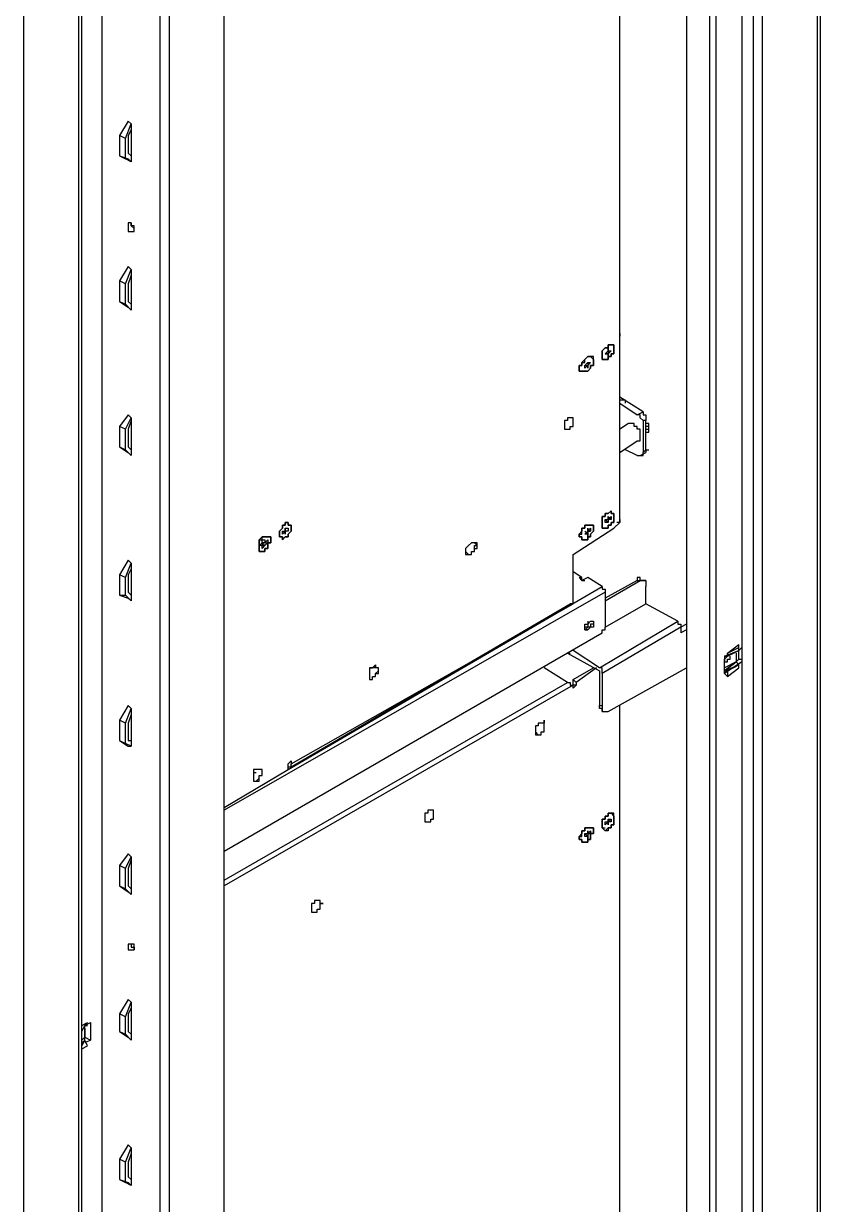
# Model space of a CAD drawing. Header units: millimetres. Extents: x 929 to 1725, y 58 to 532.
# Drawn here: x 1050.56 to 1082.63, y 135.07 to 182.59 of the extents above; entities that cross this region are included whole.
import ezdxf

# ---------------------------------------------------------------- set-up
doc = ezdxf.new("R2010")
doc.units = ezdxf.units.MM
doc.header["$MEASUREMENT"] = 0
doc.layers.add('TT-WIRE-EQPM', color=6, linetype='CONTINUOUS')

msp = doc.modelspace()

# ---------------------------------------------------------------- linework, layer by layer
at = {"layer": 'TT-WIRE-EQPM', "linetype": 'Continuous'}
for points in [[(1082.51726, 93.58065), (1082.51726, 222.91163), (1082.51726, 223.02867), (1082.6343, 223.02867), (1082.6343, 223.02867), (1082.6343, 223.02867), (1082.51726, 223.02867)], [(1082.6343, 93.69769), (1082.6343, 223.02867)], [(1080.29347, 221.62417), (1080.29347, 92.29319)], [(1079.47417, 218.34701), (1079.47417, 95.45332)], [(1079.94234, 95.21923), (1079.94234, 218.58109)], [(1078.4208, 217.7618), (1078.4208, 94.86811)], [(1078.18672, 96.50669), (1078.18672, 216.47434)], [(1077.25038, 216.00618), (1077.25038, 95.92148)], [(1072.68576, 161.2307), (1074.32434, 162.28408), (1074.55843, 162.51816), (1074.55843, 206.99397), (1074.32434, 207.11101), (1072.8028, 206.17468), (1072.8028, 205.9406), (1072.68576, 205.82356), (1072.68576, 205.9406), (1058.64077, 197.86473)], [(1052.90573, 76.60962), (1052.90573, 76.49257), (1052.78869, 76.49257), (1052.78869, 76.49257), (1052.78869, 205.82356)], [(1052.90573, 76.60962), (1052.90573, 205.82356)], [(1058.64077, 85.15365), (1058.64077, 205.23835)], [(1058.64077, 85.15365), (1058.64077, 205.23835)], [(1050.5649, 204.41906), (1050.5649, 75.08808), (1052.78869, 76.49257)], [(1056.41698, 203.95089), (1056.41698, 83.8662)], [(1053.72502, 80.70607), (1053.72502, 203.48272)], [(1056.06585, 83.74915), (1056.06585, 203.71681)], [(1054.77839, 178.6699), (1054.42727, 178.08469)], [(1054.66135, 177.96765), (1054.89544, 178.55286), (1054.77839, 178.6699)], [(1054.89544, 178.31878), (1054.77839, 178.08469)], [(1054.89544, 178.55286), (1054.89544, 178.31878)], [(1054.89544, 178.31878), (1054.89544, 177.2654)], [(1054.89544, 178.20174), (1054.89544, 177.2654)], [(1054.42727, 178.08469), (1054.42727, 177.2654), (1054.66135, 177.14836), (1054.66135, 177.96765), (1054.42727, 178.08469)], [(1054.77839, 178.08469), (1054.77839, 177.38244)], [(1054.42727, 177.2654), (1054.77839, 177.14836), (1054.89544, 177.03132), (1054.66135, 177.14836)], [(1054.77839, 177.38244), (1054.89544, 177.2654)], [(1054.89544, 177.2654), (1054.89544, 177.03132)], [(1055.01248, 174.22232), (1055.01248, 174.22232), (1055.01248, 174.22232), (1055.01248, 174.33936), (1055.01248, 174.33936), (1055.01248, 174.4564), (1055.01248, 174.4564), (1054.89544, 174.4564), (1054.89544, 174.57345), (1054.77839, 174.57345), (1054.77839, 174.4564), (1054.77839, 174.33936), (1054.77839, 174.33936), (1054.77839, 174.33936), (1054.77839, 174.22232), (1054.89544, 174.22232), (1054.89544, 174.22232), (1055.01248, 174.22232)], [(1054.89544, 174.57345), (1054.89544, 174.57345), (1054.89544, 174.4564), (1054.89544, 174.4564), (1055.01248, 174.33936), (1055.01248, 174.33936), (1055.01248, 174.33936)], [(1054.77839, 172.81782), (1054.42727, 172.23261)], [(1054.66135, 172.11557), (1054.89544, 172.70078), (1054.77839, 172.81782)], [(1054.89544, 172.70078), (1054.89544, 172.4667)], [(1054.42727, 172.23261), (1054.42727, 171.41332), (1054.66135, 171.29628), (1054.66135, 172.11557), (1054.42727, 172.23261)], [(1054.89544, 172.4667), (1054.77839, 172.11557)], [(1054.77839, 172.11557), (1054.77839, 171.41332)], [(1054.89544, 172.4667), (1054.89544, 171.29628)], [(1054.89544, 172.34965), (1054.89544, 171.29628)], [(1054.42727, 171.41332), (1054.77839, 171.17924), (1054.89544, 171.0622), (1054.66135, 171.29628)], [(1054.77839, 171.41332), (1054.89544, 171.29628)], [(1054.89544, 171.29628), (1054.89544, 171.0622)], [(1074.55843, 170.12586), (1074.55843, 170.12586), (1074.55843, 170.12586), (1074.55843, 170.00882)], [(1073.85618, 169.07249), (1074.09026, 169.07249), (1074.09026, 169.07249), (1074.09026, 169.07249), (1074.09026, 169.18953), (1074.2073, 169.18953), (1074.2073, 169.18953), (1074.2073, 169.30657), (1074.32434, 169.30657), (1074.32434, 169.30657), (1074.32434, 169.42361), (1074.32434, 169.42361), (1074.32434, 169.54066), (1074.32434, 169.6577), (1074.2073, 169.6577), (1074.09026, 169.6577), (1074.09026, 169.6577), (1074.09026, 169.6577), (1074.09026, 169.54066), (1073.97322, 169.54066), (1073.97322, 169.54066), (1073.97322, 169.54066), (1073.97322, 169.54066), (1073.85618, 169.42361), (1073.85618, 169.42361), (1073.85618, 169.30657), (1073.85618, 169.18953), (1073.85618, 169.07249), (1073.85618, 169.07249), (1073.85618, 169.07249)], [(1074.09026, 169.07249), (1074.09026, 169.07249), (1073.85618, 169.07249), (1073.85618, 169.07249), (1073.85618, 169.18953), (1073.85618, 169.18953), (1073.85618, 169.30657), (1073.85618, 169.30657), (1073.85618, 169.30657), (1073.85618, 169.42361), (1073.85618, 169.42361), (1073.97322, 169.54066), (1073.97322, 169.54066), (1073.97322, 169.54066), (1073.97322, 169.54066), (1074.09026, 169.54066), (1074.09026, 169.6577), (1074.09026, 169.6577)], [(1074.09026, 169.6577), (1074.09026, 169.6577), (1074.2073, 169.6577), (1074.32434, 169.6577), (1074.32434, 169.54066), (1074.32434, 169.54066), (1074.32434, 169.54066), (1074.32434, 169.42361), (1074.32434, 169.42361), (1074.32434, 169.30657), (1074.32434, 169.30657), (1074.2073, 169.30657), (1074.2073, 169.18953), (1074.2073, 169.18953), (1074.2073, 169.18953), (1074.09026, 169.18953), (1074.09026, 169.07249), (1074.09026, 169.07249)], [(1074.2073, 169.6577), (1074.32434, 169.6577)], [(1074.55843, 162.51816), (1074.55843, 170.00882), (1074.55843, 170.00882)], [(1073.03689, 168.60432), (1073.27097, 168.60432), (1073.27097, 168.60432), (1073.27097, 168.60432), (1073.27097, 168.60432), (1073.38801, 168.72136), (1073.38801, 168.72136), (1073.38801, 168.72136), (1073.38801, 168.83841), (1073.50505, 168.83841), (1073.50505, 168.95545), (1073.50505, 169.07249), (1073.50505, 169.18953), (1073.38801, 169.18953), (1073.38801, 169.18953), (1073.27097, 169.18953), (1073.27097, 169.18953), (1073.27097, 169.18953), (1073.15393, 169.07249), (1073.15393, 169.07249), (1073.15393, 169.07249), (1073.03689, 168.95545), (1073.03689, 168.95545), (1073.03689, 168.83841), (1072.91984, 168.83841), (1072.91984, 168.60432), (1073.03689, 168.60432), (1073.03689, 168.60432), (1073.03689, 168.60432), (1073.03689, 168.60432)], [(1073.27097, 168.60432), (1073.27097, 168.60432), (1073.03689, 168.60432), (1073.03689, 168.60432), (1073.03689, 168.60432), (1072.91984, 168.60432), (1072.91984, 168.72136), (1072.91984, 168.83841), (1073.03689, 168.83841), (1073.03689, 168.83841), (1073.03689, 168.95545), (1073.03689, 168.95545), (1073.03689, 168.95545), (1073.15393, 168.95545), (1073.15393, 169.07249), (1073.15393, 169.07249), (1073.27097, 169.18953)], [(1073.27097, 169.18953), (1073.27097, 169.18953), (1073.27097, 169.18953), (1073.38801, 169.18953), (1073.38801, 169.18953), (1073.38801, 169.18953), (1073.50505, 169.07249), (1073.50505, 169.07249), (1073.50505, 168.95545), (1073.50505, 168.95545), (1073.50505, 168.83841), (1073.38801, 168.83841), (1073.38801, 168.72136), (1073.38801, 168.72136), (1073.38801, 168.72136), (1073.27097, 168.60432), (1073.27097, 168.60432), (1073.27097, 168.60432)], [(1074.2073, 169.42361), (1074.2073, 169.42361), (1074.09026, 169.30657), (1074.09026, 169.30657), (1074.09026, 169.18953), (1074.09026, 169.30657), (1073.97322, 169.30657), (1073.97322, 169.30657), (1074.09026, 169.42361), (1074.09026, 169.54066), (1074.09026, 169.54066), (1074.09026, 169.42361), (1074.2073, 169.42361)], [(1073.97322, 169.30657), (1074.09026, 169.30657)], [(1073.97322, 169.30657), (1074.09026, 169.30657)], [(1074.09026, 169.42361), (1074.2073, 169.42361)], [(1074.09026, 169.42361), (1074.09026, 169.42361), (1074.09026, 169.30657)], [(1074.09026, 169.42361), (1074.09026, 169.30657), (1074.09026, 169.30657)], [(1073.38801, 168.95545), (1073.38801, 168.95545), (1073.27097, 168.83841), (1073.27097, 168.72136), (1073.27097, 168.72136), (1073.27097, 168.83841), (1073.15393, 168.72136), (1073.15393, 168.83841), (1073.27097, 168.95545), (1073.27097, 168.95545), (1073.27097, 168.95545), (1073.27097, 168.95545), (1073.38801, 168.95545)], [(1073.15393, 168.83841), (1073.27097, 168.83841)], [(1073.27097, 168.95545), (1073.38801, 168.95545)], [(1073.27097, 168.95545), (1073.27097, 168.95545), (1073.27097, 168.83841)], [(1073.27097, 168.95545), (1073.27097, 168.83841), (1073.27097, 168.72136)], [(1074.55843, 167.31687), (1075.26068, 166.8487), (1075.49476, 166.96574), (1074.55843, 167.55095)], [(1074.79251, 167.31687), (1074.79251, 167.43391), (1074.67547, 167.43391), (1074.67547, 167.43391), (1074.55843, 167.43391), (1074.55843, 167.55095)], [(1054.77839, 166.8487), (1054.42727, 166.38053)], [(1054.66135, 166.26349), (1054.89544, 166.73166), (1054.77839, 166.8487)], [(1075.49476, 166.61462), (1075.49476, 166.61462), (1075.49476, 166.61462), (1075.37772, 166.73166), (1075.37772, 166.73166), (1075.37772, 166.8487), (1075.26068, 166.8487)], [(1075.49476, 166.96574), (1075.49476, 166.96574), (1075.49476, 166.8487), (1075.6118, 166.8487), (1075.6118, 166.8487), (1075.6118, 166.8487), (1075.6118, 166.73166), (1075.6118, 166.73166), (1075.6118, 166.61462)], [(1054.42727, 166.38053), (1054.42727, 165.56124), (1054.66135, 165.4442), (1054.66135, 166.26349), (1054.42727, 166.38053)], [(1054.89544, 166.61462), (1054.77839, 166.26349)], [(1054.89544, 166.73166), (1054.89544, 166.61462)], [(1054.89544, 166.61462), (1054.89544, 165.4442)], [(1054.89544, 166.49757), (1054.89544, 165.4442)], [(1072.33464, 166.26349), (1072.45168, 166.26349), (1072.56872, 166.26349), (1072.56872, 166.38053), (1072.68576, 166.38053), (1072.68576, 166.38053), (1072.68576, 166.38053), (1072.68576, 166.49757), (1072.68576, 166.61462), (1072.68576, 166.61462), (1072.68576, 166.73166), (1072.68576, 166.73166), (1072.68576, 166.73166), (1072.56872, 166.73166), (1072.56872, 166.73166), (1072.45168, 166.73166), (1072.45168, 166.61462), (1072.33464, 166.61462), (1072.33464, 166.61462), (1072.33464, 166.49757), (1072.33464, 166.49757), (1072.33464, 166.38053), (1072.33464, 166.38053), (1072.33464, 166.38053), (1072.33464, 166.26349), (1072.33464, 166.26349)], [(1072.33464, 166.26349), (1072.45168, 166.26349), (1072.45168, 166.26349), (1072.56872, 166.26349), (1072.56872, 166.38053), (1072.56872, 166.38053), (1072.68576, 166.38053), (1072.68576, 166.38053), (1072.68576, 166.49757), (1072.68576, 166.49757), (1072.68576, 166.61462), (1072.68576, 166.61462), (1072.68576, 166.73166), (1072.45168, 166.73166), (1072.45168, 166.61462), (1072.45168, 166.61462), (1072.33464, 166.61462), (1072.33464, 166.61462), (1072.33464, 166.49757), (1072.33464, 166.38053), (1072.33464, 166.38053), (1072.33464, 166.38053), (1072.33464, 166.38053), (1072.33464, 166.26349), (1072.33464, 166.26349)], [(1072.45168, 166.61462), (1072.33464, 166.61462)], [(1074.90955, 166.49757), (1074.55843, 166.26349)], [(1075.14363, 166.49757), (1075.02659, 166.49757), (1075.02659, 166.49757), (1074.90955, 166.49757), (1074.90955, 166.49757)], [(1075.26068, 165.79532), (1075.37772, 165.79532), (1075.37772, 165.79532), (1075.37772, 165.91237), (1075.37772, 165.91237), (1075.37772, 166.02941), (1075.37772, 166.02941), (1075.37772, 166.02941), (1075.37772, 166.26349), (1075.26068, 166.26349), (1075.26068, 166.38053), (1075.26068, 166.38053), (1075.26068, 166.38053), (1075.26068, 166.38053), (1075.14363, 166.38053), (1075.14363, 166.49757), (1075.14363, 166.49757)], [(1075.49476, 166.61462), (1075.49476, 165.32716), (1075.6118, 165.4442), (1075.6118, 166.61462), (1075.49476, 166.61462)], [(1075.6118, 166.14645), (1075.72884, 166.14645), (1075.72884, 166.14645), (1075.72884, 166.26349), (1075.72884, 166.26349), (1075.72884, 166.26349), (1075.72884, 166.38053), (1075.72884, 166.38053), (1075.72884, 166.38053), (1075.72884, 166.38053), (1075.72884, 166.49757), (1075.6118, 166.49757), (1075.6118, 166.49757)], [(1075.6118, 166.14645), (1075.6118, 166.14645), (1075.72884, 166.14645), (1075.72884, 166.26349), (1075.72884, 166.26349), (1075.72884, 166.38053), (1075.6118, 166.38053), (1075.6118, 166.38053), (1075.6118, 166.38053)], [(1054.77839, 166.26349), (1054.77839, 165.56124)], [(1075.6118, 166.26349), (1075.72884, 166.26349)], [(1054.42727, 165.56124), (1054.77839, 165.32716), (1054.89544, 165.21012), (1054.66135, 165.4442)], [(1054.77839, 165.56124), (1054.89544, 165.4442)], [(1054.89544, 165.4442), (1054.89544, 165.21012)], [(1074.55843, 165.32716), (1075.26068, 165.79532)], [(1075.26068, 165.21012), (1074.79251, 165.4442)], [(1075.6118, 165.4442), (1075.72884, 165.4442)], [(1075.6118, 165.4442), (1075.6118, 165.32716), (1075.6118, 165.32716)], [(1075.26068, 165.21012), (1075.37772, 165.21012), (1075.49476, 165.21012), (1075.49476, 165.32716)], [(1075.37772, 165.21012), (1075.6118, 165.32716)], [(1060.9816, 161.93295), (1060.9816, 161.81591), (1060.9816, 161.81591), (1061.09864, 161.93295), (1061.09864, 161.93295), (1061.21568, 161.93295), (1061.21568, 161.93295), (1061.21568, 161.93295), (1061.21568, 162.04999), (1061.21568, 162.04999), (1061.33272, 162.16703), (1061.33272, 162.16703), (1061.33272, 162.28408), (1061.33272, 162.40112), (1061.33272, 162.40112), (1061.21568, 162.40112), (1061.21568, 162.51816), (1061.09864, 162.51816), (1061.09864, 162.40112), (1060.9816, 162.40112), (1060.9816, 162.40112), (1060.9816, 162.28408), (1060.9816, 162.28408), (1060.9816, 162.28408), (1060.86456, 162.16703), (1060.86456, 162.04999), (1060.86456, 162.04999), (1060.86456, 161.93295), (1060.86456, 161.93295), (1060.86456, 161.93295), (1060.9816, 161.93295)], [(1061.09864, 162.40112), (1061.09864, 162.51816), (1061.21568, 162.51816), (1061.21568, 162.40112), (1061.33272, 162.40112), (1061.33272, 162.40112), (1061.33272, 162.28408), (1061.33272, 162.28408), (1061.33272, 162.16703), (1061.33272, 162.16703), (1061.21568, 162.04999), (1061.21568, 162.04999), (1061.21568, 161.93295), (1061.21568, 161.93295), (1061.09864, 161.93295), (1061.09864, 161.93295), (1061.09864, 161.93295)], [(1073.85618, 162.28408), (1074.09026, 162.28408), (1074.09026, 162.40112), (1074.2073, 162.40112), (1074.2073, 162.51816), (1074.2073, 162.51816), (1074.32434, 162.51816), (1074.32434, 162.6352), (1074.32434, 162.6352), (1074.32434, 162.75224), (1074.32434, 162.86928), (1074.32434, 162.86928), (1074.32434, 162.86928), (1074.2073, 162.86928), (1074.2073, 162.98633), (1074.2073, 162.98633), (1074.09026, 162.86928), (1074.09026, 162.86928), (1074.09026, 162.86928), (1073.97322, 162.86928), (1073.97322, 162.86928), (1073.97322, 162.75224), (1073.85618, 162.75224), (1073.85618, 162.6352), (1073.85618, 162.6352), (1073.85618, 162.40112), (1073.85618, 162.40112), (1073.85618, 162.40112), (1073.85618, 162.28408)], [(1074.09026, 162.40112), (1074.09026, 162.28408), (1073.85618, 162.28408), (1073.85618, 162.40112), (1073.85618, 162.40112), (1073.85618, 162.40112), (1073.85618, 162.51816), (1073.85618, 162.51816), (1073.85618, 162.6352), (1073.85618, 162.6352), (1073.85618, 162.75224), (1073.97322, 162.75224), (1073.97322, 162.86928), (1074.09026, 162.86928), (1074.09026, 162.86928)], [(1074.2073, 162.75224), (1074.2073, 162.6352), (1074.09026, 162.6352), (1074.09026, 162.51816), (1074.09026, 162.51816), (1074.09026, 162.51816), (1073.97322, 162.51816), (1073.97322, 162.6352), (1074.09026, 162.6352), (1074.09026, 162.75224), (1074.09026, 162.75224), (1074.09026, 162.6352), (1074.2073, 162.75224)], [(1073.97322, 162.6352), (1074.09026, 162.51816)], [(1074.09026, 162.86928), (1074.09026, 162.86928), (1074.2073, 162.98633), (1074.2073, 162.98633), (1074.2073, 162.86928), (1074.32434, 162.86928), (1074.32434, 162.86928), (1074.32434, 162.86928), (1074.32434, 162.86928), (1074.32434, 162.75224), (1074.32434, 162.6352), (1074.32434, 162.6352), (1074.32434, 162.51816), (1074.2073, 162.51816), (1074.2073, 162.51816), (1074.2073, 162.40112), (1074.09026, 162.40112), (1074.09026, 162.40112), (1074.09026, 162.40112)], [(1074.09026, 162.6352), (1074.09026, 162.75224)], [(1074.09026, 162.75224), (1074.2073, 162.6352)], [(1074.09026, 162.6352), (1074.09026, 162.51816), (1074.09026, 162.51816)], [(1074.2073, 162.86928), (1074.2073, 162.98633)], [(1074.55843, 162.6352), (1074.55843, 162.51816), (1074.55843, 162.51816), (1074.44138, 162.51816)], [(1061.09864, 161.93295), (1060.9816, 161.81591), (1060.9816, 161.81591), (1060.9816, 161.93295), (1060.86456, 161.93295), (1060.86456, 161.93295), (1060.86456, 161.93295), (1060.86456, 162.04999), (1060.86456, 162.16703), (1060.86456, 162.16703), (1060.9816, 162.28408), (1060.9816, 162.28408), (1060.9816, 162.28408), (1060.9816, 162.40112), (1061.09864, 162.40112)], [(1061.21568, 162.28408), (1061.21568, 162.16703), (1061.09864, 162.16703), (1061.09864, 162.04999), (1061.09864, 162.04999), (1061.09864, 162.16703), (1060.9816, 162.04999), (1060.9816, 162.16703), (1061.09864, 162.16703), (1061.09864, 162.28408), (1061.09864, 162.28408), (1061.09864, 162.28408), (1061.21568, 162.28408)], [(1060.9816, 162.16703), (1061.09864, 162.16703)], [(1061.09864, 162.28408), (1061.09864, 162.16703), (1061.09864, 162.16703)], [(1061.21568, 162.28408), (1061.21568, 162.16703)], [(1073.03689, 161.81591), (1073.27097, 161.81591), (1073.27097, 161.93295), (1073.27097, 161.93295), (1073.27097, 161.93295), (1073.38801, 161.93295), (1073.38801, 162.04999), (1073.38801, 162.04999), (1073.50505, 162.16703), (1073.50505, 162.16703), (1073.50505, 162.28408), (1073.50505, 162.40112), (1073.50505, 162.40112), (1073.27097, 162.40112), (1073.27097, 162.40112), (1073.15393, 162.40112), (1073.15393, 162.28408), (1073.03689, 162.28408), (1073.03689, 162.28408), (1073.03689, 162.16703), (1073.03689, 162.16703), (1072.91984, 162.04999), (1072.91984, 161.93295), (1073.03689, 161.93295), (1073.03689, 161.93295), (1073.03689, 161.81591), (1073.03689, 161.81591)], [(1073.27097, 161.81591), (1073.03689, 161.81591), (1073.03689, 161.93295), (1073.03689, 161.93295), (1072.91984, 161.93295), (1072.91984, 161.93295), (1072.91984, 162.04999), (1073.03689, 162.04999), (1073.03689, 162.16703), (1073.03689, 162.28408), (1073.03689, 162.28408), (1073.15393, 162.28408), (1073.15393, 162.28408), (1073.15393, 162.40112), (1073.27097, 162.40112), (1073.27097, 162.40112)], [(1073.38801, 162.28408), (1073.38801, 162.16703), (1073.27097, 162.16703), (1073.27097, 162.04999), (1073.27097, 161.93295), (1073.27097, 162.04999), (1073.15393, 162.04999), (1073.15393, 162.04999), (1073.27097, 162.16703), (1073.27097, 162.28408), (1073.27097, 162.28408), (1073.27097, 162.16703), (1073.38801, 162.28408)], [(1073.15393, 162.16703), (1073.27097, 162.04999)], [(1073.27097, 162.40112), (1073.38801, 162.40112), (1073.50505, 162.40112), (1073.50505, 162.28408), (1073.50505, 162.28408), (1073.50505, 162.28408), (1073.50505, 162.16703), (1073.50505, 162.16703), (1073.38801, 162.04999), (1073.38801, 162.04999), (1073.38801, 161.93295), (1073.38801, 161.93295), (1073.27097, 161.93295), (1073.27097, 161.93295), (1073.27097, 161.93295), (1073.27097, 161.81591)], [(1073.27097, 162.16703), (1073.27097, 162.28408)], [(1073.27097, 162.16703), (1073.38801, 162.16703)], [(1073.27097, 162.16703), (1073.27097, 162.04999)], [(1073.85618, 162.28408), (1073.97322, 162.28408)], [(1060.04527, 161.34774), (1060.16231, 161.34774), (1060.27935, 161.34774), (1060.27935, 161.46478), (1060.39639, 161.46478), (1060.39639, 161.46478), (1060.39639, 161.58183), (1060.39639, 161.58183), (1060.39639, 161.58183), (1060.39639, 161.69887), (1060.51343, 161.69887), (1060.51343, 161.93295), (1060.39639, 161.93295), (1060.39639, 161.93295), (1060.39639, 161.93295), (1060.27935, 161.93295), (1060.27935, 161.93295), (1060.16231, 161.93295), (1060.16231, 161.93295), (1060.16231, 161.93295), (1060.04527, 161.81591), (1060.04527, 161.81591), (1060.04527, 161.69887), (1060.04527, 161.58183), (1060.04527, 161.46478), (1060.04527, 161.34774), (1060.04527, 161.34774), (1060.04527, 161.34774)], [(1060.27935, 161.34774), (1060.16231, 161.34774), (1060.16231, 161.34774), (1060.04527, 161.34774), (1060.04527, 161.34774), (1060.04527, 161.34774), (1060.04527, 161.46478), (1060.04527, 161.46478), (1060.04527, 161.58183), (1060.04527, 161.58183), (1060.04527, 161.69887), (1060.04527, 161.69887), (1060.04527, 161.81591), (1060.04527, 161.81591), (1060.04527, 161.81591), (1060.16231, 161.81591), (1060.16231, 161.93295), (1060.16231, 161.93295), (1060.27935, 161.93295)], [(1060.39639, 161.81591), (1060.39639, 161.69887), (1060.27935, 161.58183), (1060.27935, 161.58183), (1060.16231, 161.46478), (1060.16231, 161.58183), (1060.04527, 161.58183), (1060.04527, 161.58183), (1060.16231, 161.69887), (1060.16231, 161.81591), (1060.27935, 161.81591), (1060.27935, 161.69887), (1060.39639, 161.81591)], [(1060.27935, 161.69887), (1060.16231, 161.69887)], [(1060.27935, 161.69887), (1060.16231, 161.69887), (1060.27935, 161.58183)], [(1060.16231, 161.69887), (1060.16231, 161.58183), (1060.27935, 161.58183)], [(1060.27935, 161.93295), (1060.27935, 161.93295), (1060.39639, 161.93295), (1060.39639, 161.93295), (1060.39639, 161.93295), (1060.51343, 161.93295), (1060.51343, 161.81591), (1060.51343, 161.81591), (1060.51343, 161.69887), (1060.39639, 161.69887), (1060.39639, 161.58183), (1060.39639, 161.58183), (1060.39639, 161.58183), (1060.39639, 161.46478), (1060.39639, 161.46478), (1060.39639, 161.46478), (1060.27935, 161.46478), (1060.27935, 161.34774), (1060.27935, 161.34774)], [(1060.27935, 161.69887), (1060.39639, 161.69887)], [(1060.86456, 161.93295), (1060.9816, 161.93295)], [(1068.47226, 161.2307), (1068.5893, 161.2307), (1068.5893, 161.34774), (1068.70635, 161.34774), (1068.70635, 161.34774), (1068.70635, 161.34774), (1068.70635, 161.46478), (1068.82339, 161.46478), (1068.82339, 161.58183), (1068.82339, 161.58183), (1068.82339, 161.69887), (1068.70635, 161.69887), (1068.70635, 161.69887), (1068.5893, 161.69887), (1068.5893, 161.69887), (1068.47226, 161.58183), (1068.47226, 161.58183), (1068.47226, 161.58183), (1068.35522, 161.46478), (1068.35522, 161.34774), (1068.35522, 161.34774), (1068.35522, 161.2307), (1068.47226, 161.2307)], [(1068.47226, 161.2307), (1068.5893, 161.2307), (1068.5893, 161.34774), (1068.5893, 161.34774), (1068.5893, 161.34774), (1068.70635, 161.34774), (1068.70635, 161.34774), (1068.70635, 161.34774), (1068.70635, 161.46478), (1068.70635, 161.58183), (1068.82339, 161.58183), (1068.82339, 161.58183), (1068.70635, 161.69887), (1068.70635, 161.69887), (1068.5893, 161.69887), (1068.5893, 161.69887), (1068.5893, 161.69887), (1068.47226, 161.58183), (1068.47226, 161.58183), (1068.47226, 161.58183), (1068.35522, 161.46478), (1068.35522, 161.34774), (1068.35522, 161.34774), (1068.47226, 161.2307)], [(1058.64077, 151.04808), (1061.21568, 152.56962), (1061.21568, 152.80371), (1061.33272, 152.92075), (1061.33272, 152.80371), (1072.68576, 159.24099), (1072.68576, 161.2307)], [(1054.77839, 160.99662), (1054.42727, 160.41141)], [(1054.66135, 160.29437), (1054.89544, 160.87958), (1054.77839, 160.99662)], [(1054.89544, 160.64549), (1054.77839, 160.41141)], [(1054.89544, 160.87958), (1054.89544, 160.64549)], [(1054.89544, 160.64549), (1054.89544, 159.59212)], [(1054.42727, 160.41141), (1054.42727, 159.59212), (1054.66135, 159.59212), (1054.66135, 160.29437), (1054.42727, 160.41141)], [(1054.77839, 160.41141), (1054.77839, 159.70916)], [(1054.89544, 160.52845), (1054.89544, 159.59212)], [(1073.03689, 160.29437), (1072.68576, 160.52845)], [(1073.03689, 160.29437), (1072.68576, 160.52845)], [(1073.03689, 160.17733), (1072.91984, 160.29437)], [(1072.91984, 160.29437), (1073.03689, 160.29437)], [(1073.27097, 160.29437), (1073.03689, 160.17733)], [(1073.03689, 160.17733), (1073.03689, 160.29437), (1073.03689, 160.29437), (1073.03689, 160.29437), (1073.03689, 160.29437)], [(1073.03689, 160.17733), (1073.15393, 160.17733)], [(1073.85618, 159.94324), (1073.27097, 160.29437)], [(1075.26068, 160.17733), (1073.97322, 159.47508)], [(1073.97322, 159.35804), (1075.37772, 160.17733)], [(1075.49476, 160.17733), (1075.37772, 160.17733), (1075.37772, 160.29437), (1075.26068, 160.29437), (1075.26068, 160.17733), (1075.26068, 160.17733)], [(1075.26068, 160.17733), (1075.37772, 160.17733)], [(1075.37772, 160.17733), (1075.37772, 160.17733), (1075.6118, 160.17733), (1075.6118, 160.17733), (1075.6118, 160.06029), (1075.6118, 159.94324)], [(1075.6118, 160.17733), (1075.49476, 160.17733)], [(1054.77839, 159.70916), (1054.89544, 159.59212)], [(1073.97322, 159.70916), (1058.64077, 150.93104)], [(1061.21568, 152.56962), (1073.85618, 159.94324)], [(1073.85618, 159.94324), (1073.85618, 159.94324), (1073.85618, 159.8262), (1073.97322, 159.8262), (1073.97322, 159.8262), (1073.97322, 159.70916)], [(1073.97322, 158.30466), (1075.6118, 159.24099), (1075.6118, 159.94324)], [(1073.97322, 159.70916), (1073.97322, 158.30466)], [(1054.42727, 159.59212), (1054.77839, 159.47508), (1054.89544, 159.35804), (1054.66135, 159.59212)], [(1054.89544, 159.59212), (1054.89544, 159.35804)], [(1061.33272, 152.68666), (1072.56872, 159.24099)], [(1072.68576, 159.24099), (1072.68576, 159.24099), (1072.56872, 159.24099)], [(1073.73914, 156.66608), (1076.89926, 158.53874), (1075.6118, 159.24099)], [(1058.64077, 149.29246), (1073.85618, 158.07058), (1073.85618, 158.18762), (1073.85618, 158.18762), (1073.97322, 158.18762), (1073.97322, 158.18762), (1073.97322, 158.30466)], [(1073.27097, 158.30466), (1073.15393, 158.18762), (1073.27097, 158.18762), (1073.15393, 158.18762), (1073.15393, 158.18762), (1073.15393, 158.18762), (1073.15393, 158.30466), (1073.15393, 158.30466), (1073.15393, 158.30466), (1073.15393, 158.4217), (1073.27097, 158.4217), (1073.27097, 158.4217), (1073.27097, 158.4217), (1073.38801, 158.53874)], [(1073.27097, 158.4217), (1073.27097, 158.4217), (1073.27097, 158.4217), (1073.27097, 158.30466), (1073.15393, 158.30466)], [(1073.27097, 158.53874), (1073.27097, 158.4217)], [(1073.50505, 158.53874), (1073.50505, 158.53874), (1073.50505, 158.4217), (1073.38801, 158.4217), (1073.38801, 158.4217), (1073.38801, 158.4217), (1073.38801, 158.30466), (1073.27097, 158.30466)], [(1073.38801, 158.30466), (1073.27097, 158.30466)], [(1073.38801, 158.30466), (1073.27097, 158.18762)], [(1073.38801, 158.53874), (1073.50505, 158.53874), (1073.50505, 158.53874), (1073.50505, 158.53874), (1073.50505, 158.4217), (1073.50505, 158.4217), (1073.50505, 158.4217), (1073.50505, 158.4217), (1073.50505, 158.30466), (1073.50505, 158.30466), (1073.50505, 158.30466), (1073.38801, 158.30466)], [(1077.0163, 158.30466), (1073.85618, 156.432), (1073.85618, 155.14454)], [(1076.89926, 158.53874), (1076.89926, 158.53874), (1076.89926, 158.4217), (1077.0163, 158.4217), (1077.0163, 158.4217), (1077.0163, 158.4217), (1077.0163, 158.30466)], [(1077.25038, 158.4217), (1077.0163, 158.30466)], [(1077.0163, 158.30466), (1077.0163, 158.07058)], [(1077.25038, 158.18762), (1077.0163, 158.07058)], [(1073.73914, 156.66608), (1072.68576, 157.36833)], [(1078.77192, 157.13424), (1079.35713, 157.36833)], [(1078.88897, 157.25129), (1079.35713, 157.60241)], [(1078.88897, 157.25129), (1079.35713, 157.48537)], [(1078.88897, 157.13424), (1079.35713, 157.36833)], [(1079.35713, 157.36833), (1079.35713, 157.36833), (1079.35713, 157.60241)], [(1079.35713, 157.36833), (1079.47417, 157.48537)], [(1079.35713, 157.0172), (1079.35713, 157.36833)], [(1072.45168, 157.25129), (1073.73914, 156.54904), (1073.73914, 155.14454)], [(1072.45168, 157.25129), (1072.56872, 157.25129)], [(1078.88897, 157.13424), (1078.88897, 157.25129), (1078.88897, 157.13424), (1078.77192, 157.13424)], [(1078.77192, 156.432), (1078.77192, 157.0172), (1078.88897, 157.13424)], [(1078.77192, 157.13424), (1078.88897, 157.13424)], [(1078.77192, 157.13424), (1078.77192, 157.0172), (1078.77192, 157.0172), (1078.77192, 157.0172), (1078.77192, 156.90016), (1078.88897, 156.90016), (1078.88897, 157.0172), (1079.00601, 157.0172), (1079.00601, 157.0172), (1079.00601, 157.0172), (1079.00601, 157.13424)], [(1079.47417, 156.90016), (1078.77192, 156.432)], [(1079.24009, 156.90016), (1078.77192, 156.54904), (1079.24009, 156.90016)], [(1079.24009, 156.90016), (1078.77192, 156.66608)], [(1079.24009, 157.25129), (1079.24009, 156.90016)], [(1079.24009, 156.90016), (1079.35713, 157.0172)], [(1079.35713, 156.66608), (1079.35713, 156.78312), (1079.35713, 156.78312), (1079.24009, 156.90016), (1079.24009, 156.90016), (1079.24009, 156.90016), (1079.24009, 156.90016)], [(1079.35713, 157.0172), (1079.47417, 157.0172), (1079.47417, 157.0172)], [(1073.62209, 156.66608), (1072.8028, 156.08087), (1072.8028, 155.96383), (1072.68576, 155.84679), (1072.68576, 155.96383), (1058.64077, 147.88796)], [(1064.49285, 156.19791), (1064.60989, 156.19791), (1064.60989, 156.31495), (1064.72693, 156.31495), (1064.72693, 156.31495), (1064.72693, 156.432), (1064.72693, 156.432), (1064.72693, 156.432), (1064.84397, 156.432), (1064.84397, 156.54904), (1064.84397, 156.66608), (1064.84397, 156.66608), (1064.84397, 156.66608), (1064.72693, 156.66608), (1064.72693, 156.78312), (1064.72693, 156.78312), (1064.60989, 156.66608), (1064.60989, 156.66608), (1064.60989, 156.66608), (1064.49285, 156.66608), (1064.49285, 156.66608), (1064.49285, 156.54904), (1064.49285, 156.54904), (1064.49285, 156.432), (1064.49285, 156.432), (1064.49285, 156.31495), (1064.49285, 156.31495), (1064.49285, 156.31495), (1064.49285, 156.19791)], [(1064.49285, 156.31495), (1064.49285, 156.31495), (1064.49285, 156.19791), (1064.60989, 156.19791), (1064.60989, 156.31495), (1064.60989, 156.31495), (1064.72693, 156.31495), (1064.72693, 156.31495), (1064.72693, 156.432), (1064.72693, 156.432), (1064.72693, 156.432), (1064.84397, 156.54904), (1064.84397, 156.66608), (1064.84397, 156.66608), (1064.72693, 156.66608), (1064.72693, 156.66608), (1064.72693, 156.78312), (1064.72693, 156.78312), (1064.72693, 156.66608), (1064.60989, 156.66608), (1064.60989, 156.66608), (1064.49285, 156.66608), (1064.49285, 156.54904), (1064.49285, 156.54904), (1064.49285, 156.432), (1064.49285, 156.432), (1064.49285, 156.31495), (1064.49285, 156.31495)], [(1064.49285, 156.66608), (1064.60989, 156.66608)], [(1072.45168, 156.08087), (1071.51534, 156.66608)], [(1072.68576, 155.96383), (1072.68576, 155.96383), (1072.68576, 156.19791), (1073.50505, 156.66608)], [(1073.85618, 156.432), (1073.85618, 156.54904), (1073.85618, 156.66608), (1073.85618, 156.66608), (1073.85618, 156.66608), (1073.73914, 156.66608)], [(1074.09026, 154.91045), (1077.25038, 156.66608)], [(1078.77192, 156.54904), (1079.35713, 156.78312)], [(1078.77192, 156.54904), (1078.77192, 156.54904), (1078.77192, 156.54904), (1078.88897, 156.54904), (1078.88897, 156.31495), (1078.77192, 156.432)], [(1078.77192, 156.432), (1078.77192, 156.54904)], [(1078.88897, 156.54904), (1079.35713, 156.78312)], [(1078.88897, 156.31495), (1079.35713, 156.66608)], [(1058.64077, 148.12204), (1072.45168, 156.08087)], [(1072.45168, 156.08087), (1072.56872, 156.08087), (1072.56872, 156.08087), (1072.56872, 156.08087), (1072.56872, 155.96383), (1072.68576, 155.96383), (1072.68576, 155.96383)], [(1072.68576, 156.19791), (1072.8028, 156.08087)], [(1072.8028, 155.96383), (1072.68576, 155.96383)], [(1054.77839, 155.14454), (1054.42727, 154.55933)], [(1054.66135, 154.44229), (1054.89544, 155.0275), (1054.77839, 155.14454)], [(1054.89544, 155.0275), (1054.89544, 154.79341)], [(1072.68576, 111.25393), (1074.32434, 112.19027), (1074.55843, 112.54139), (1074.55843, 155.14454)], [(1073.85618, 154.91045), (1073.85618, 155.0275), (1073.73914, 155.0275), (1073.73914, 155.0275), (1073.73914, 155.14454), (1073.73914, 155.14454), (1073.85618, 155.14454)], [(1073.85618, 155.14454), (1073.85618, 155.0275), (1073.85618, 155.0275), (1073.85618, 154.91045), (1073.97322, 154.91045), (1074.09026, 154.91045), (1074.09026, 154.91045), (1074.09026, 154.91045)], [(1054.42727, 154.55933), (1054.42727, 153.74004), (1054.66135, 153.623), (1054.66135, 154.44229), (1054.42727, 154.55933)], [(1054.89544, 154.79341), (1054.77839, 154.44229)], [(1054.77839, 154.44229), (1054.77839, 153.74004)], [(1054.89544, 154.79341), (1054.89544, 153.74004)], [(1054.89544, 154.67637), (1054.89544, 153.74004)], [(1071.16422, 153.97412), (1071.3983, 153.97412), (1071.3983, 154.09116), (1071.51534, 154.09116), (1071.51534, 154.09116), (1071.51534, 154.2082), (1071.51534, 154.2082), (1071.51534, 154.32525), (1071.51534, 154.32525), (1071.51534, 154.44229), (1071.51534, 154.44229), (1071.51534, 154.44229), (1071.51534, 154.55933), (1071.51534, 154.44229), (1071.3983, 154.44229), (1071.28126, 154.44229), (1071.28126, 154.32525), (1071.16422, 154.32525), (1071.16422, 154.32525), (1071.16422, 154.2082), (1071.16422, 154.2082), (1071.16422, 154.09116), (1071.16422, 154.09116), (1071.16422, 154.09116), (1071.16422, 153.97412)], [(1071.28126, 153.97412), (1071.3983, 153.97412), (1071.3983, 154.09116), (1071.3983, 154.09116), (1071.51534, 154.09116), (1071.51534, 154.09116), (1071.51534, 154.09116), (1071.51534, 154.2082), (1071.51534, 154.2082), (1071.51534, 154.32525), (1071.51534, 154.32525), (1071.51534, 154.32525), (1071.51534, 154.44229), (1071.51534, 154.44229), (1071.3983, 154.44229), (1071.3983, 154.44229), (1071.28126, 154.44229), (1071.28126, 154.32525), (1071.28126, 154.32525), (1071.16422, 154.32525), (1071.16422, 154.2082), (1071.16422, 154.2082), (1071.16422, 154.09116), (1071.16422, 154.09116), (1071.16422, 154.09116), (1071.16422, 154.09116), (1071.28126, 153.97412)], [(1073.85618, 154.91045), (1073.97322, 154.91045)], [(1054.42727, 153.74004), (1054.77839, 153.50596), (1054.89544, 153.50596), (1054.66135, 153.623)], [(1054.77839, 153.74004), (1054.89544, 153.74004)], [(1054.89544, 153.74004), (1054.89544, 153.50596)], [(1059.81118, 152.10146), (1059.92823, 152.10146), (1059.92823, 152.10146), (1060.04527, 152.10146), (1060.04527, 152.2185), (1060.04527, 152.2185), (1060.04527, 152.2185), (1060.04527, 152.33554), (1060.16231, 152.33554), (1060.16231, 152.33554), (1060.16231, 152.45258), (1060.16231, 152.56962), (1060.16231, 152.56962), (1060.04527, 152.56962), (1060.04527, 152.56962), (1060.04527, 152.56962), (1060.04527, 152.56962), (1059.92823, 152.56962), (1059.92823, 152.56962), (1059.81118, 152.56962), (1059.81118, 152.45258), (1059.81118, 152.45258), (1059.81118, 152.33554), (1059.81118, 152.33554), (1059.81118, 152.2185), (1059.81118, 152.10146), (1059.81118, 152.10146), (1059.81118, 152.10146)], [(1059.81118, 152.10146), (1059.81118, 152.10146), (1059.92823, 152.10146), (1059.92823, 152.10146), (1060.04527, 152.2185), (1060.04527, 152.2185), (1060.04527, 152.33554), (1060.04527, 152.33554), (1060.16231, 152.33554), (1060.16231, 152.45258), (1060.16231, 152.56962), (1060.04527, 152.56962), (1059.92823, 152.56962), (1059.92823, 152.56962), (1059.81118, 152.56962), (1059.81118, 152.45258), (1059.81118, 152.45258), (1059.81118, 152.33554), (1059.81118, 152.33554), (1059.81118, 152.33554), (1059.81118, 152.2185), (1059.81118, 152.10146), (1059.81118, 152.10146)], [(1061.21568, 152.68666), (1061.33272, 152.68666), (1061.33272, 152.68666), (1061.33272, 152.68666), (1061.33272, 152.68666), (1061.33272, 152.80371)], [(1059.81118, 152.45258), (1059.92823, 152.45258)], [(1066.71664, 150.46287), (1066.83368, 150.46287), (1066.95072, 150.46287), (1066.95072, 150.57991), (1066.95072, 150.57991), (1067.06776, 150.57991), (1067.06776, 150.69696), (1067.06776, 150.69696), (1067.06776, 150.814), (1067.06776, 150.814), (1067.06776, 150.814), (1067.06776, 150.814), (1067.06776, 150.93104), (1066.83368, 150.93104), (1066.83368, 150.814), (1066.83368, 150.814), (1066.71664, 150.814), (1066.71664, 150.69696), (1066.71664, 150.69696), (1066.71664, 150.57991), (1066.71664, 150.46287), (1066.71664, 150.46287), (1066.71664, 150.46287)], [(1066.71664, 150.46287), (1066.83368, 150.46287), (1066.83368, 150.46287), (1066.95072, 150.46287), (1066.95072, 150.57991), (1066.95072, 150.57991), (1066.95072, 150.57991), (1067.06776, 150.57991), (1067.06776, 150.69696), (1067.06776, 150.69696), (1067.06776, 150.69696), (1067.06776, 150.814), (1067.06776, 150.814), (1067.06776, 150.814), (1067.06776, 150.93104), (1066.83368, 150.93104), (1066.83368, 150.814), (1066.83368, 150.814), (1066.83368, 150.814), (1066.83368, 150.814), (1066.71664, 150.814), (1066.71664, 150.69696), (1066.71664, 150.69696), (1066.71664, 150.57991), (1066.71664, 150.46287), (1066.71664, 150.46287)], [(1066.83368, 150.814), (1066.71664, 150.814)], [(1073.85618, 150.22879), (1073.97322, 150.11175), (1073.97322, 150.11175), (1074.09026, 150.22879), (1074.09026, 150.22879), (1074.09026, 150.22879), (1074.2073, 150.22879), (1074.2073, 150.22879), (1074.2073, 150.34583), (1074.32434, 150.34583), (1074.32434, 150.46287), (1074.32434, 150.46287), (1074.32434, 150.57991), (1074.32434, 150.69696), (1074.32434, 150.69696), (1074.32434, 150.814), (1074.09026, 150.814), (1074.09026, 150.69696), (1074.09026, 150.69696), (1073.97322, 150.69696), (1073.97322, 150.57991), (1073.97322, 150.57991), (1073.97322, 150.57991), (1073.85618, 150.57991), (1073.85618, 150.46287), (1073.85618, 150.46287), (1073.85618, 150.34583), (1073.85618, 150.22879), (1073.85618, 150.22879)], [(1074.09026, 150.22879), (1074.09026, 150.22879), (1074.09026, 150.11175), (1073.97322, 150.11175), (1073.85618, 150.22879), (1073.85618, 150.22879), (1073.85618, 150.22879), (1073.85618, 150.22879), (1073.85618, 150.34583), (1073.85618, 150.46287), (1073.85618, 150.46287), (1073.85618, 150.57991), (1073.97322, 150.57991), (1073.97322, 150.57991), (1073.97322, 150.57991), (1073.97322, 150.69696), (1074.09026, 150.69696), (1074.09026, 150.69696), (1074.09026, 150.69696), (1074.09026, 150.814), (1074.2073, 150.814), (1074.32434, 150.69696), (1074.32434, 150.69696), (1074.32434, 150.57991), (1074.32434, 150.57991), (1074.32434, 150.46287), (1074.32434, 150.46287), (1074.32434, 150.34583), (1074.2073, 150.34583), (1074.2073, 150.22879), (1074.2073, 150.22879), (1074.2073, 150.22879), (1074.09026, 150.22879), (1074.09026, 150.22879)], [(1074.2073, 150.814), (1074.32434, 150.814)], [(1073.03689, 149.64358), (1073.27097, 149.64358), (1073.27097, 149.64358), (1073.27097, 149.64358), (1073.27097, 149.76062), (1073.38801, 149.76062), (1073.38801, 149.87767), (1073.38801, 149.87767), (1073.38801, 149.99471), (1073.50505, 149.99471), (1073.50505, 149.99471), (1073.50505, 150.22879), (1073.50505, 150.22879), (1073.38801, 150.22879), (1073.38801, 150.22879), (1073.27097, 150.22879), (1073.27097, 150.22879), (1073.15393, 150.22879), (1073.15393, 150.22879), (1073.15393, 150.11175), (1073.03689, 150.11175), (1073.03689, 150.11175), (1073.03689, 149.99471), (1073.03689, 149.99471), (1072.91984, 149.87767), (1072.91984, 149.76062), (1073.03689, 149.76062), (1073.03689, 149.64358), (1073.03689, 149.64358)], [(1073.27097, 149.64358), (1073.15393, 149.64358), (1073.03689, 149.64358), (1073.03689, 149.64358), (1073.03689, 149.76062), (1072.91984, 149.76062), (1072.91984, 149.87767), (1072.91984, 149.87767), (1073.03689, 149.87767), (1073.03689, 149.99471), (1073.03689, 149.99471), (1073.03689, 150.11175), (1073.15393, 150.11175), (1073.15393, 150.22879), (1073.15393, 150.22879), (1073.15393, 150.22879), (1073.27097, 150.22879)], [(1073.27097, 150.22879), (1073.27097, 150.22879), (1073.27097, 150.22879), (1073.38801, 150.22879), (1073.38801, 150.22879), (1073.50505, 150.22879), (1073.50505, 150.22879), (1073.50505, 150.11175), (1073.50505, 150.11175), (1073.50505, 149.99471), (1073.50505, 149.99471), (1073.38801, 149.99471), (1073.38801, 149.87767), (1073.38801, 149.87767), (1073.38801, 149.76062), (1073.27097, 149.76062), (1073.27097, 149.64358), (1073.27097, 149.64358)], [(1073.85618, 150.22879), (1073.97322, 150.22879)], [(1074.2073, 150.57991), (1074.2073, 150.46287), (1074.09026, 150.46287), (1074.09026, 150.34583), (1074.09026, 150.34583), (1074.09026, 150.46287), (1073.97322, 150.34583), (1073.97322, 150.46287), (1074.09026, 150.46287), (1074.09026, 150.57991), (1074.09026, 150.57991), (1074.09026, 150.57991), (1074.2073, 150.57991)], [(1073.97322, 150.46287), (1074.09026, 150.46287)], [(1074.09026, 150.57991), (1074.2073, 150.46287)], [(1074.09026, 150.57991), (1074.09026, 150.46287), (1074.09026, 150.46287)], [(1073.38801, 150.11175), (1073.38801, 149.99471), (1073.27097, 149.99471), (1073.27097, 149.87767), (1073.27097, 149.76062), (1073.27097, 149.87767), (1073.15393, 149.87767), (1073.15393, 149.99471), (1073.27097, 149.99471), (1073.27097, 150.11175), (1073.27097, 150.11175), (1073.27097, 149.99471), (1073.38801, 150.11175)], [(1073.15393, 149.99471), (1073.27097, 149.87767)], [(1073.27097, 149.99471), (1073.38801, 149.99471)], [(1073.27097, 149.99471), (1073.27097, 149.87767), (1073.27097, 149.87767)], [(1054.77839, 149.17542), (1054.42727, 148.70725)], [(1054.66135, 148.59021), (1054.89544, 149.05837), (1054.77839, 149.17542)], [(1054.89544, 148.94133), (1054.77839, 148.59021)], [(1054.89544, 149.05837), (1054.89544, 148.94133)], [(1054.89544, 148.94133), (1054.89544, 147.77092)], [(1054.89544, 148.82429), (1054.89544, 147.88796)], [(1054.42727, 148.70725), (1054.42727, 147.88796), (1054.66135, 147.77092), (1054.66135, 148.59021), (1054.42727, 148.70725)], [(1054.77839, 148.59021), (1054.77839, 147.88796)], [(1054.42727, 147.88796), (1054.77839, 147.65387), (1054.89544, 147.53683), (1054.66135, 147.77092)], [(1054.77839, 147.88796), (1054.89544, 147.77092)], [(1054.89544, 147.77092), (1054.89544, 147.53683)], [(1062.15202, 146.83458), (1062.26906, 146.83458), (1062.3861, 146.83458), (1062.3861, 146.83458), (1062.3861, 146.83458), (1062.3861, 146.95162), (1062.3861, 146.95162), (1062.50314, 146.95162), (1062.50314, 147.06867), (1062.50314, 147.06867), (1062.50314, 147.18571), (1062.62018, 147.18571), (1062.50314, 147.18571), (1062.50314, 147.30275), (1062.50314, 147.30275), (1062.50314, 147.30275), (1062.3861, 147.30275), (1062.3861, 147.30275), (1062.26906, 147.30275), (1062.26906, 147.30275), (1062.26906, 147.30275), (1062.26906, 147.18571), (1062.15202, 147.18571), (1062.15202, 147.06867), (1062.15202, 147.06867), (1062.15202, 146.95162), (1062.15202, 146.83458)], [(1062.26906, 146.83458), (1062.26906, 146.83458), (1062.26906, 146.83458), (1062.26906, 146.83458), (1062.3861, 146.83458), (1062.3861, 146.95162), (1062.3861, 146.95162), (1062.3861, 146.95162), (1062.50314, 146.95162), (1062.50314, 147.06867), (1062.50314, 147.06867), (1062.50314, 147.18571), (1062.50314, 147.18571), (1062.50314, 147.30275), (1062.50314, 147.30275), (1062.50314, 147.30275), (1062.50314, 147.30275), (1062.3861, 147.30275), (1062.3861, 147.30275), (1062.3861, 147.30275), (1062.26906, 147.30275), (1062.26906, 147.18571), (1062.26906, 147.18571), (1062.26906, 147.18571), (1062.15202, 147.18571), (1062.15202, 147.06867), (1062.15202, 147.06867), (1062.15202, 146.95162), (1062.15202, 146.95162), (1062.15202, 146.95162), (1062.15202, 146.83458), (1062.26906, 146.83458)], [(1062.26906, 147.30275), (1062.26906, 147.18571)], [(1055.01248, 145.31304), (1055.01248, 145.31304), (1055.01248, 145.31304), (1055.01248, 145.31304), (1055.01248, 145.43008), (1055.01248, 145.43008), (1055.01248, 145.54713), (1054.89544, 145.54713), (1054.89544, 145.54713), (1054.89544, 145.54713), (1054.77839, 145.54713), (1054.77839, 145.54713), (1054.77839, 145.54713), (1054.77839, 145.54713), (1054.77839, 145.43008), (1054.77839, 145.31304), (1054.77839, 145.31304), (1054.77839, 145.31304), (1054.89544, 145.31304), (1054.89544, 145.31304), (1055.01248, 145.31304)], [(1054.89544, 145.54713), (1054.89544, 145.54713), (1054.89544, 145.54713), (1054.89544, 145.43008), (1055.01248, 145.43008), (1055.01248, 145.31304), (1055.01248, 145.31304)], [(1054.77839, 143.32333), (1054.42727, 142.73813)], [(1054.66135, 142.62109), (1054.89544, 143.20629), (1054.77839, 143.32333)], [(1054.89544, 143.20629), (1054.89544, 142.97221)], [(1054.42727, 142.73813), (1054.42727, 142.03588), (1054.66135, 141.91884), (1054.66135, 142.62109), (1054.42727, 142.73813)], [(1054.89544, 142.97221), (1054.77839, 142.73813)], [(1054.77839, 142.73813), (1054.77839, 142.03588)], [(1054.89544, 142.97221), (1054.89544, 141.91884)], [(1054.89544, 142.97221), (1054.89544, 141.91884)], [(1052.90573, 142.26996), (1053.13981, 142.387)], [(1052.90573, 142.26996), (1053.13981, 142.387)], [(1052.90573, 142.03588), (1053.02277, 142.26996)], [(1052.90573, 142.03588), (1053.02277, 142.26996)], [(1053.02277, 142.26996), (1053.25685, 142.387)], [(1053.02277, 142.26996), (1053.13981, 142.387), (1053.13981, 142.387)], [(1053.02277, 141.80179), (1053.02277, 142.26996)], [(1053.02277, 142.26996), (1053.13981, 142.26996)], [(1053.02277, 142.15292), (1053.02277, 141.80179)], [(1053.25685, 142.387), (1053.25685, 141.68475)], [(1053.02277, 141.80179), (1052.90573, 141.68475)], [(1052.90573, 141.68475), (1053.02277, 141.80179)], [(1053.02277, 141.80179), (1052.90573, 141.68475)], [(1052.90573, 141.45067), (1053.02277, 141.68475)], [(1052.90573, 141.56771), (1053.02277, 141.68475)], [(1053.02277, 142.03588), (1053.02277, 141.91884)], [(1053.02277, 141.80179), (1053.02277, 141.80179), (1053.02277, 141.80179), (1053.02277, 141.91884), (1053.02277, 141.91884)], [(1053.02277, 141.68475), (1053.02277, 141.80179), (1053.25685, 141.68475), (1053.02277, 141.56771)], [(1053.13981, 141.45067), (1053.02277, 141.68475), (1053.02277, 141.80179)], [(1054.42727, 142.03588), (1054.77839, 141.80179), (1054.89544, 141.68475), (1054.66135, 141.91884)], [(1054.77839, 142.03588), (1054.89544, 141.91884)], [(1054.89544, 141.91884), (1054.89544, 141.68475)], [(1052.90573, 141.33363), (1053.13981, 141.45067)], [(1054.77839, 137.47125), (1054.42727, 136.88605)], [(1054.66135, 136.769), (1054.89544, 137.35421), (1054.77839, 137.47125)], [(1054.89544, 137.35421), (1054.89544, 137.12013)], [(1054.42727, 136.88605), (1054.42727, 136.06675), (1054.66135, 135.94971), (1054.66135, 136.769), (1054.42727, 136.88605)], [(1054.89544, 137.12013), (1054.77839, 136.769)], [(1054.89544, 137.12013), (1054.89544, 136.06675)], [(1054.89544, 137.12013), (1054.89544, 136.06675)], [(1054.77839, 136.769), (1054.77839, 136.1838)], [(1054.42727, 136.06675), (1054.77839, 135.94971), (1054.89544, 135.83267), (1054.66135, 135.94971)], [(1054.77839, 136.1838), (1054.89544, 136.06675)], [(1054.89544, 136.06675), (1054.89544, 135.83267)]]:
    msp.add_lwpolyline(points, dxfattribs=at)

doc.saveas('drawing.dxf')
